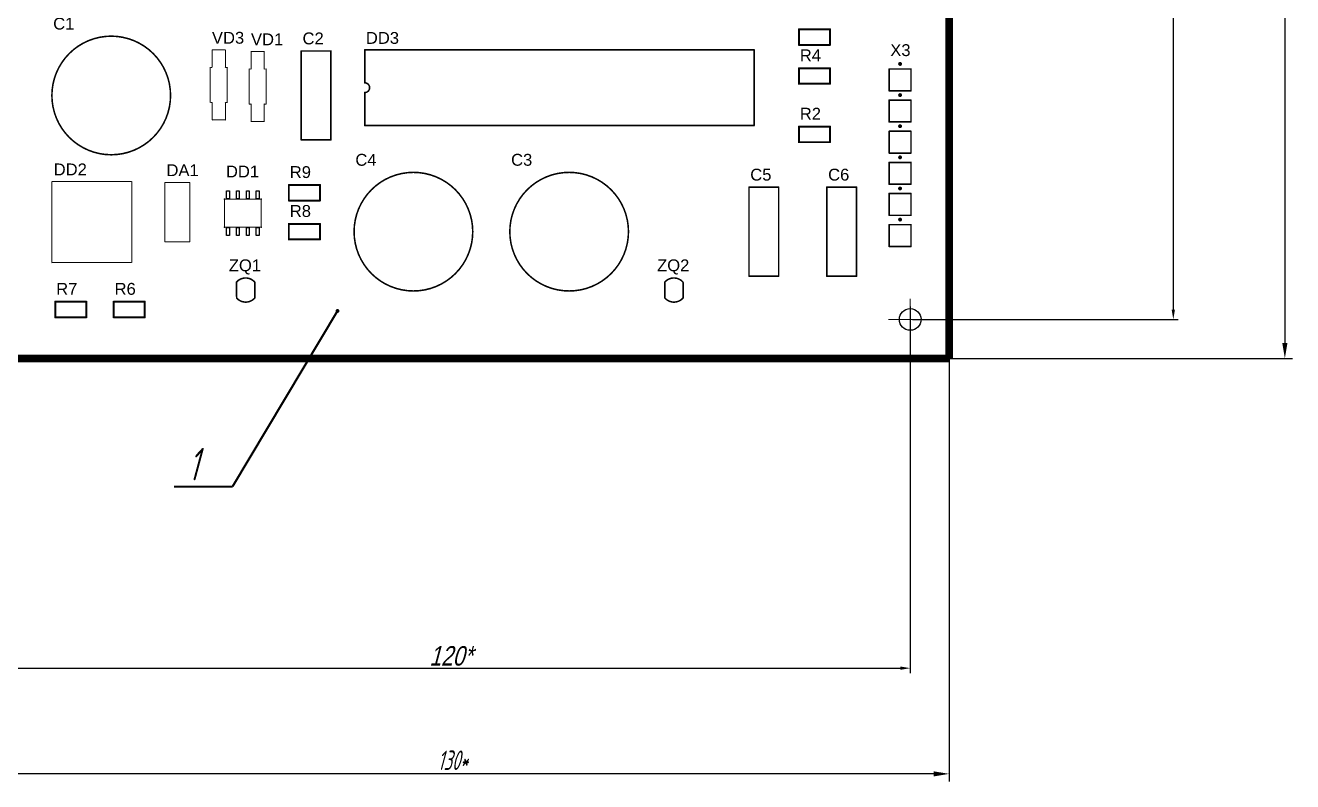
# Model space of a CAD drawing. Header units: millimetres. Extents: x 4478846 to 4492776, y 3796523 to 3799112.
# Drawn here: x 4482682.7 to 4483008.2, y 3797892.5 to 3798086.9 of the extents above; entities that cross this region are included whole.
import ezdxf
from ezdxf.enums import TextEntityAlignment as Align

# ---------------------------------------------------------------- set-up
doc = ezdxf.new("R2010")
doc.units = ezdxf.units.MM
doc.linetypes.add('CENTER2', pattern=[28.575, 19.05, -3.175, 3.175, -3.175])
doc.layers.get('Defpoints').update_dxf_attribs({"color": 5})
for name, color, linetype, lineweight in [('1', 1, 'Continuous', 40), ('2', 3, 'CENTER2', 20), ('dim', 7, 'Continuous', 20), ('Tonkaya', 3, 'Continuous', 25)]:
    doc.layers.add(name, color=color, linetype=linetype, lineweight=lineweight)
for name, color, linetype in [('InternalPlane1', 76, 'Continuous'), ('Mechanical16', 56, 'Continuous'), ('TopOverlay', 2, 'Continuous')]:
    doc.layers.add(name, color=color, linetype=linetype)
doc.styles.add('35', font='gostw.shx', dxfattribs={"width": 0.65, "oblique": 15, "height": 3.5})
doc.styles.add('5', font='gostw.shx', dxfattribs={"width": 0.75, "oblique": 15, "height": 5})
doc.styles.add('7', font='gostw.shx', dxfattribs={"width": 0.75, "oblique": 15, "height": 7})
doc.styles.add('ESKD', font='standarteskd.shx', dxfattribs={"width": 0.8, "oblique": 15})
doc.styles.get("Standard").update_dxf_attribs({"font": 'arial.ttf'})
doc.dimstyles.new('BUT$0', dxfattribs={"dimtxt": 3.5, "dimasz": 4, "dimexe": 2, "dimexo": 0, "dimgap": 1, "dimtad": 1, "dimdec": 4, "dimzin": 9, "dimdsep": 46, "dimtxsty": '35', "dimcen": 0, "dimclrd": 256, "dimclre": 256, "dimclrt": 256, "dimadec": 0, "dimazin": 0, "dimtfac": 0.7, "dimtdec": 4, "dimtmove": 0, "dimatfit": 0, "dimfxl": 1, "dimtolj": 1, "dimtzin": 9, "dimarcsym": 0})
doc.dimstyles.new('ISO-25', dxfattribs={"dimtxt": 2.5, "dimasz": 2.5, "dimexe": 1.25, "dimexo": 0.625, "dimtad": 1, "dimtxsty": 'Standard', "dimcen": 2.5, "dimadec": 0, "dimazin": 0, "dimtfac": 1, "dimtmove": 0, "dimatfit": 3, "dimfxl": 1, "dimarcsym": 0})

# ---------------------------------------------------------------- blocks, each defined once
blk = doc.blocks.new('*D270')
at = {"layer": 'Defpoints', "color": 0, "transparency": 16777216}
for p in [(4482919.93, 3798191.26), (4482919.93, 3798001.26), (4483006.16, 3798001.26)]:
    blk.add_point(p, dxfattribs=at)
at = {"layer": 'dim', "lineweight": -2, "transparency": 16777216}
for p, q in [((4482919.93, 3798191.26), (4483008.16, 3798191.26)), ((4483006.16, 3798187.26), (4483006.16, 3798005.26)), ((4482919.93, 3798001.26), (4483008.16, 3798001.26))]:
    blk.add_line(p, q, dxfattribs=at)
at = {"layer": 'dim', "transparency": 16777216}
for points in [[(4483005.5, 3798187.26), (4483006.83, 3798187.26), (4483006.16, 3798191.26)], [(4483005.5, 3798005.26), (4483006.83, 3798005.26), (4483006.16, 3798001.26)]]:
    blk.add_solid(points, dxfattribs=at)
at = {"layer": 'dim', "transparency": 16777216, "insert": (4483002.66, 3798091.94), "char_height": 5, "attachment_point": 5, "rotation": 90, "style": '5'}
blk.add_mtext('\\A1;95*', dxfattribs=at)
blk = doc.blocks.new('*D271')
at = {"layer": 'Defpoints', "color": 0, "transparency": 16777216}
for p in [(4482663.93, 3798191.26), (4482919.93, 3798191.26), (4482663.93, 3797894.54)]:
    blk.add_point(p, dxfattribs=at)
at = {"layer": 'dim', "lineweight": -2, "transparency": 16777216}
for p, q in [((4482663.93, 3798191.26), (4482663.93, 3797892.54)), ((4482919.93, 3798191.26), (4482919.93, 3797892.54)), ((4482915.93, 3797894.54), (4482667.93, 3797894.54))]:
    blk.add_line(p, q, dxfattribs=at)
at = {"layer": 'dim', "transparency": 16777216}
for points in [[(4482667.93, 3797895.2), (4482667.93, 3797893.87), (4482663.93, 3797894.54)], [(4482915.93, 3797895.2), (4482915.93, 3797893.87), (4482919.93, 3797894.54)]]:
    blk.add_solid(points, dxfattribs=at)
at = {"layer": 'dim', "transparency": 16777216, "insert": (4482792.43, 3797898.04), "char_height": 5, "attachment_point": 5, "style": '5'}
blk.add_mtext('\\A1;130*', dxfattribs=at)
blk = doc.blocks.new('*D334')
at = {"layer": 'Defpoints', "color": 0, "transparency": 16777216}
for p in [(4482910.01, 3798181.3), (4482909.93, 3798011.3), (4482977.51, 3798011.3)]:
    blk.add_point(p, dxfattribs=at)
at = {"layer": 'dim', "color": 0, "lineweight": -2, "transparency": 16777216}
for p, q in [((4482910.64, 3798181.3), (4482978.76, 3798181.3)), ((4482977.51, 3798178.8), (4482977.51, 3798013.8)), ((4482910.55, 3798011.3), (4482978.76, 3798011.3))]:
    blk.add_line(p, q, dxfattribs=at)
at = {"layer": 'dim', "color": 0, "transparency": 16777216}
for points in [[(4482977.09, 3798178.8), (4482977.92, 3798178.8), (4482977.51, 3798181.3)], [(4482977.09, 3798013.8), (4482977.92, 3798013.8), (4482977.51, 3798011.3)]]:
    blk.add_solid(points, dxfattribs=at)
at = {"layer": 'dim', "color": 0, "transparency": 16777216, "insert": (4482974.38, 3798096.3), "char_height": 2.5, "attachment_point": 5, "rotation": 90, "style": 'ESKD'}
blk.add_mtext('{\\H2x;85*}', dxfattribs=at)
blk = doc.blocks.new('*D335')
at = {"layer": 'Defpoints', "color": 0, "transparency": 16777216}
for p in [(4482673.93, 3798011.3), (4482909.93, 3798011.3), (4482909.93, 3797921.7)]:
    blk.add_point(p, dxfattribs=at)
at = {"layer": 'dim', "color": 0, "lineweight": -2, "transparency": 16777216}
for p, q in [((4482673.93, 3798010.67), (4482673.93, 3797920.45)), ((4482909.93, 3798010.67), (4482909.93, 3797920.45)), ((4482676.43, 3797921.7), (4482907.43, 3797921.7))]:
    blk.add_line(p, q, dxfattribs=at)
at = {"layer": 'dim', "color": 0, "transparency": 16777216}
for points in [[(4482676.43, 3797922.12), (4482676.43, 3797921.28), (4482673.93, 3797921.7)], [(4482907.43, 3797922.12), (4482907.43, 3797921.28), (4482909.93, 3797921.7)]]:
    blk.add_solid(points, dxfattribs=at)
at = {"layer": 'dim', "color": 0, "transparency": 16777216, "insert": (4482791.93, 3797924.83), "char_height": 2.5, "attachment_point": 5, "style": 'ESKD'}
blk.add_mtext('{\\H2x;120*}', dxfattribs=at)

msp = doc.modelspace()

# ---------------------------------------------------------------- linework, layer by layer
at = {"layer": '1'}
for p in [(4482762.83062, 3798013.48855), (4482720.84446, 3797968.42516)]:
    msp.add_line(p, (4482735.84446, 3797968.42516), dxfattribs=at)
at = {"layer": '1', "const_width": 2.032}
for points in [[(4482919.92662, 3798001.26486), (4482919.92662, 3798191.26486)], [(4482663.92662, 3798001.26486), (4482919.92662, 3798001.26486)]]:
    msp.add_lwpolyline(points, dxfattribs=at)
at = {"layer": '1', "const_width": 0.5, "flags": 128}
msp.add_lwpolyline([(4482762.58062, 3798013.48855, -1), (4482763.08062, 3798013.48855, -1)], format="xyb", close=True, dxfattribs=at)
at = {"layer": '2'}
for p, q in [((4482909.92662, 3798005.51573), (4482909.92662, 3798016.63885)), ((4482909.92662, 3798007.92406), (4482909.92662, 3798014.08373)), ((4482904.3188, 3798011.29973), (4482915.71062, 3798011.29973)), ((4482907.14261, 3798011.29973), (4482913.54582, 3798011.29973))]:
    msp.add_line(p, q, dxfattribs=at)
at = {"layer": 'InternalPlane1', "const_width": 2.032}
for points in [[(4482919.92662, 3798001.26486), (4482919.92662, 3798191.26486)], [(4482663.92662, 3798001.26486), (4482919.92662, 3798001.26486)]]:
    msp.add_lwpolyline(points, dxfattribs=at)
at = {"layer": 'Mechanical16', "const_width": 0.05}
for points in [[(4482689.42167, 3798046.74484, 1), (4482689.47167, 3798046.74484, 1)], [(4482689.42167, 3798046.74484, 1), (4482689.47167, 3798046.74484, 1)], [(4482709.94162, 3798025.90485, 1), (4482709.99162, 3798025.90485, 1)], [(4482709.94162, 3798025.90485, 1), (4482709.99162, 3798025.90485, 1)]]:
    msp.add_lwpolyline(points, format="xyb", close=True, dxfattribs=at)
at = {"layer": 'Tonkaya', "color": 7, "lineweight": -2}
msp.add_line((4482909.92662, 3798014.60566), (4482909.92662, 3798007.92406), dxfattribs=at)
at = {"layer": 'TopOverlay'}
for p, q in [((4482734.35102, 3798042.34086), (4482734.35102, 3798044.37286)), ((4482734.35102, 3798044.37286), (4482735.06222, 3798044.37286)), ((4482734.35102, 3798042.34086), (4482734.35102, 3798044.37286)), ((4482734.35102, 3798044.37286), (4482735.06222, 3798044.37286)), ((4482735.06222, 3798042.34086), (4482734.35102, 3798042.34086)), ((4482735.06222, 3798042.34086), (4482734.35102, 3798042.34086)), ((4482735.06222, 3798044.37286), (4482735.06222, 3798042.34086)), ((4482735.06222, 3798044.37286), (4482735.06222, 3798042.34086)), ((4482736.89102, 3798042.34086), (4482736.89102, 3798044.37286)), ((4482736.89102, 3798044.37286), (4482737.60222, 3798044.37286)), ((4482736.89102, 3798042.34086), (4482736.89102, 3798044.37286)), ((4482736.89102, 3798044.37286), (4482737.60222, 3798044.37286)), ((4482737.60222, 3798042.34086), (4482736.89102, 3798042.34086)), ((4482737.60222, 3798042.34086), (4482736.89102, 3798042.34086)), ((4482737.60222, 3798044.37286), (4482737.60222, 3798042.34086)), ((4482737.60222, 3798044.37286), (4482737.60222, 3798042.34086)), ((4482739.43102, 3798042.34086), (4482739.43102, 3798044.37286)), ((4482739.43102, 3798044.37286), (4482740.14222, 3798044.37286)), ((4482739.43102, 3798042.34086), (4482739.43102, 3798044.37286)), ((4482739.43102, 3798044.37286), (4482740.14222, 3798044.37286)), ((4482740.14222, 3798042.34086), (4482739.43102, 3798042.34086)), ((4482740.14222, 3798042.34086), (4482739.43102, 3798042.34086)), ((4482740.14222, 3798044.37286), (4482740.14222, 3798042.34086)), ((4482740.14222, 3798044.37286), (4482740.14222, 3798042.34086)), ((4482741.97102, 3798042.34086), (4482741.97102, 3798044.37286)), ((4482741.97102, 3798044.37286), (4482742.68222, 3798044.37286)), ((4482741.97102, 3798042.34086), (4482741.97102, 3798044.37286)), ((4482741.97102, 3798044.37286), (4482742.68222, 3798044.37286)), ((4482742.68222, 3798042.34086), (4482741.97102, 3798042.34086)), ((4482742.68222, 3798042.34086), (4482741.97102, 3798042.34086)), ((4482742.68222, 3798044.37286), (4482742.68222, 3798042.34086)), ((4482742.68222, 3798044.37286), (4482742.68222, 3798042.34086)), ((4482734.35102, 3798032.89206), (4482734.35102, 3798034.92406)), ((4482734.35102, 3798034.92406), (4482735.06222, 3798034.92406)), ((4482734.35102, 3798032.89206), (4482734.35102, 3798034.92406)), ((4482734.35102, 3798034.92406), (4482735.06222, 3798034.92406)), ((4482735.06222, 3798032.89206), (4482734.35102, 3798032.89206)), ((4482735.06222, 3798032.89206), (4482734.35102, 3798032.89206)), ((4482735.06222, 3798034.92406), (4482735.06222, 3798032.89206)), ((4482735.06222, 3798034.92406), (4482735.06222, 3798032.89206)), ((4482736.89102, 3798032.89206), (4482736.89102, 3798034.92406)), ((4482736.89102, 3798034.92406), (4482737.60222, 3798034.92406)), ((4482736.89102, 3798032.89206), (4482736.89102, 3798034.92406)), ((4482736.89102, 3798034.92406), (4482737.60222, 3798034.92406)), ((4482737.60222, 3798032.89206), (4482736.89102, 3798032.89206)), ((4482737.60222, 3798032.89206), (4482736.89102, 3798032.89206)), ((4482737.60222, 3798034.92406), (4482737.60222, 3798032.89206)), ((4482737.60222, 3798034.92406), (4482737.60222, 3798032.89206)), ((4482739.43102, 3798032.89206), (4482739.43102, 3798034.92406)), ((4482739.43102, 3798034.92406), (4482740.14222, 3798034.92406)), ((4482739.43102, 3798032.89206), (4482739.43102, 3798034.92406)), ((4482739.43102, 3798034.92406), (4482740.14222, 3798034.92406)), ((4482740.14222, 3798032.89206), (4482739.43102, 3798032.89206)), ((4482740.14222, 3798032.89206), (4482739.43102, 3798032.89206)), ((4482740.14222, 3798034.92406), (4482740.14222, 3798032.89206)), ((4482740.14222, 3798034.92406), (4482740.14222, 3798032.89206)), ((4482741.97102, 3798032.89206), (4482741.97102, 3798034.92406)), ((4482741.97102, 3798034.92406), (4482742.68222, 3798034.92406)), ((4482741.97102, 3798032.89206), (4482741.97102, 3798034.92406)), ((4482741.97102, 3798034.92406), (4482742.68222, 3798034.92406)), ((4482742.68222, 3798032.89206), (4482741.97102, 3798032.89206)), ((4482742.68222, 3798032.89206), (4482741.97102, 3798032.89206)), ((4482742.68222, 3798034.92406), (4482742.68222, 3798032.89206)), ((4482742.68222, 3798034.92406), (4482742.68222, 3798032.89206))]:
    msp.add_line(p, q, dxfattribs=at)
for points, const_width in [([(4482881.3266, 3798085.8649), (4482889.32658, 3798085.8649)], 0.508), ([(4482881.3266, 3798081.86491), (4482881.3266, 3798085.8649)], 0.508), ([(4482889.32658, 3798081.86491), (4482889.32658, 3798085.8649)], 0.508), ([(4482881.3266, 3798081.86491), (4482889.32658, 3798081.86491)], 0.508), ([(4482730.62657, 3798080.56483), (4482734.02661, 3798080.56483)], 0.254), ([(4482730.62657, 3798076.06487), (4482730.62657, 3798080.56483)], 0.254), ([(4482734.02661, 3798076.06487), (4482734.02661, 3798080.56483)], 0.254), ([(4482740.62665, 3798080.16484), (4482744.02659, 3798080.16484)], 0.254), ([(4482740.62665, 3798075.66487), (4482740.62665, 3798080.16484)], 0.254), ([(4482744.02659, 3798075.66487), (4482744.02659, 3798080.16484)], 0.254), ([(4482753.51664, 3798057.43488), (4482753.51664, 3798080.29488)], 0.4), ([(4482753.51664, 3798080.29488), (4482761.13664, 3798080.29488)], 0.4), ([(4482761.13664, 3798057.43488), (4482761.13664, 3798080.29488)], 0.4), ([(4482769.82659, 3798072.11486), (4482769.82659, 3798080.59491)], 0.4), ([(4482769.82659, 3798080.59491), (4482869.8266, 3798080.59491)], 0.4), ([(4482869.8266, 3798061.13485), (4482869.8266, 3798080.59491)], 0.4), ([(4482730.1266, 3798076.06487), (4482730.62657, 3798076.06487)], 0.254), ([(4482730.1266, 3798067.06484), (4482730.1266, 3798076.06487)], 0.254), ([(4482734.02661, 3798076.06487), (4482734.52659, 3798076.06487)], 0.254), ([(4482734.52659, 3798067.06484), (4482734.52659, 3798076.06487)], 0.254), ([(4482740.12658, 3798075.66487), (4482740.62665, 3798075.66487)], 0.254), ([(4482740.12658, 3798066.66484), (4482740.12658, 3798075.66487)], 0.254), ([(4482744.02659, 3798075.66487), (4482744.52667, 3798075.66487)], 0.254), ([(4482744.52667, 3798066.66484), (4482744.52667, 3798075.66487)], 0.254), ([(4482881.3266, 3798075.86482), (4482889.32658, 3798075.86482)], 0.508), ([(4482881.3266, 3798071.86483), (4482881.3266, 3798075.86482)], 0.508), ([(4482889.32658, 3798071.86483), (4482889.32658, 3798075.86482)], 0.508), ([(4482904.52665, 3798070.06488), (4482904.52665, 3798075.66487)], 0.4), ([(4482904.52665, 3798075.66487), (4482910.12664, 3798075.66487)], 0.4), ([(4482910.12664, 3798070.06488), (4482910.12664, 3798075.66487)], 0.4), ([(4482881.3266, 3798071.86483), (4482889.32658, 3798071.86483)], 0.508), ([(4482769.82659, 3798061.13485), (4482769.82659, 3798069.61489)], 0.4), ([(4482904.52665, 3798070.06488), (4482910.12664, 3798070.06488)], 0.4), ([(4482730.1266, 3798067.06484), (4482730.62657, 3798067.06484)], 0.254), ([(4482730.62657, 3798062.56487), (4482730.62657, 3798067.06484)], 0.254), ([(4482734.02661, 3798062.56487), (4482734.02661, 3798067.06484)], 0.254), ([(4482734.02661, 3798067.06484), (4482734.52659, 3798067.06484)], 0.254), ([(4482740.12658, 3798066.66484), (4482740.62665, 3798066.66484)], 0.254), ([(4482740.62665, 3798062.16487), (4482740.62665, 3798066.66484)], 0.254), ([(4482744.02659, 3798062.16487), (4482744.02659, 3798066.66484)], 0.254), ([(4482744.02659, 3798066.66484), (4482744.52667, 3798066.66484)], 0.254), ([(4482904.52665, 3798067.66489), (4482910.12664, 3798067.66489)], 0.4), ([(4482904.52665, 3798062.0649), (4482904.52665, 3798067.66489)], 0.4), ([(4482910.12664, 3798062.0649), (4482910.12664, 3798067.66489)], 0.4), ([(4482730.62657, 3798062.56487), (4482734.02661, 3798062.56487)], 0.254), ([(4482740.62665, 3798062.16487), (4482744.02659, 3798062.16487)], 0.254), ([(4482904.52665, 3798062.0649), (4482910.12664, 3798062.0649)], 0.4), ([(4482769.82659, 3798061.13485), (4482869.8266, 3798061.13485)], 0.4), ([(4482881.3266, 3798060.8649), (4482889.32658, 3798060.8649)], 0.508), ([(4482881.3266, 3798056.86491), (4482881.3266, 3798060.8649)], 0.508), ([(4482889.32658, 3798056.86491), (4482889.32658, 3798060.8649)], 0.508), ([(4482904.52665, 3798059.6649), (4482910.12664, 3798059.6649)], 0.4), ([(4482904.52665, 3798054.06481), (4482904.52665, 3798059.6649)], 0.4), ([(4482910.12664, 3798054.06491), (4482910.12664, 3798059.6649)], 0.4), ([(4482753.51664, 3798057.43488), (4482761.13664, 3798057.43488)], 0.4), ([(4482881.3266, 3798056.86491), (4482889.32658, 3798056.86491)], 0.508), ([(4482904.52665, 3798054.06491), (4482910.12664, 3798054.06491)], 0.4), ([(4482904.52665, 3798051.66482), (4482910.12664, 3798051.66482)], 0.4), ([(4482904.52665, 3798046.06483), (4482904.52665, 3798051.66482)], 0.4), ([(4482910.12664, 3798046.06483), (4482910.12664, 3798051.66482)], 0.4), ([(4482689.44667, 3798046.74484), (4482709.96662, 3798046.74484)], 0.254), ([(4482689.44667, 3798025.90485), (4482689.44667, 3798046.74484)], 0.254), ([(4482709.96662, 3798025.90485), (4482709.96662, 3798046.74484)], 0.254), ([(4482718.51666, 3798031.24484), (4482718.51666, 3798046.48484)], 0.254), ([(4482718.51666, 3798046.48484), (4482724.86666, 3798046.48484)], 0.254), ([(4482724.86666, 3798031.24484), (4482724.86666, 3798046.48484)], 0.254), ([(4482750.32661, 3798045.86488), (4482758.32659, 3798045.86488)], 0.508), ([(4482750.32661, 3798041.86489), (4482750.32661, 3798045.86488)], 0.508), ([(4482758.32659, 3798041.86489), (4482758.32659, 3798045.86488)], 0.508), ([(4482868.51667, 3798022.4349), (4482868.51667, 3798045.2949)], 0.4), ([(4482868.51667, 3798045.2949), (4482876.13667, 3798045.2949)], 0.4), ([(4482876.13667, 3798022.4349), (4482876.13667, 3798045.2949)], 0.4), ([(4482888.51663, 3798022.4349), (4482888.51663, 3798045.2949)], 0.4), ([(4482888.51663, 3798045.2949), (4482896.13663, 3798045.2949)], 0.4), ([(4482896.13663, 3798022.4349), (4482896.13663, 3798045.2949)], 0.4), ([(4482904.52665, 3798046.06483), (4482910.12664, 3798046.06483)], 0.4), ([(4482733.79263, 3798035.0265), (4482733.79263, 3798042.23847)], 0.254), ([(4482733.79263, 3798042.23847), (4482743.24062, 3798042.23847)], 0.254), ([(4482733.79263, 3798042.23847), (4482743.24062, 3798042.23847)], 0.254), ([(4482743.24062, 3798035.0265), (4482743.24062, 3798042.23847)], 0.254), ([(4482904.52665, 3798043.66483), (4482910.12664, 3798043.66483)], 0.4), ([(4482904.52665, 3798038.06484), (4482904.52665, 3798043.66483)], 0.4), ([(4482910.12664, 3798038.06484), (4482910.12664, 3798043.66483)], 0.4), ([(4482750.32661, 3798041.86489), (4482758.32659, 3798041.86489)], 0.508), ([(4482750.32661, 3798035.8649), (4482758.32659, 3798035.8649)], 0.508), ([(4482750.32661, 3798031.86491), (4482750.32661, 3798035.8649)], 0.508), ([(4482758.32659, 3798031.86491), (4482758.32659, 3798035.8649)], 0.508), ([(4482904.52665, 3798038.06484), (4482910.12664, 3798038.06484)], 0.4), ([(4482904.52665, 3798030.06486), (4482904.52665, 3798035.66485)], 0.4), ([(4482904.52665, 3798035.66485), (4482910.12664, 3798035.66485)], 0.4), ([(4482910.12664, 3798030.06486), (4482910.12664, 3798035.66485)], 0.4), ([(4482733.79263, 3798035.0265), (4482743.24062, 3798035.0265)], 0.254), ([(4482733.79263, 3798035.0265), (4482743.24062, 3798035.0265)], 0.254), ([(4482718.51666, 3798031.24484), (4482724.86666, 3798031.24484)], 0.254), ([(4482750.32661, 3798031.86491), (4482758.32659, 3798031.86491)], 0.508), ([(4482904.52665, 3798030.06486), (4482910.12664, 3798030.06486)], 0.4), ([(4482689.44667, 3798025.90485), (4482709.96662, 3798025.90485)], 0.254), ([(4482736.91613, 3798016.88565), (4482736.89618, 3798020.90912)], 0.4), ([(4482741.60521, 3798016.85312), (4482741.58526, 3798020.87659)], 0.4), ([(4482846.91613, 3798016.88565), (4482846.89618, 3798020.90912)], 0.4), ([(4482851.60521, 3798016.85312), (4482851.58526, 3798020.87659)], 0.4), ([(4482868.51667, 3798022.4349), (4482876.13667, 3798022.4349)], 0.4), ([(4482888.51663, 3798022.4349), (4482896.13663, 3798022.4349)], 0.4), ([(4482690.32663, 3798015.86484), (4482698.32661, 3798015.86484)], 0.508), ([(4482690.32663, 3798011.86485), (4482690.32663, 3798015.86484)], 0.508), ([(4482698.32661, 3798011.86485), (4482698.32661, 3798015.86484)], 0.508), ([(4482705.32665, 3798015.86484), (4482713.32663, 3798015.86484)], 0.508), ([(4482705.32665, 3798011.86485), (4482705.32665, 3798015.86484)], 0.508), ([(4482713.32663, 3798011.86485), (4482713.32663, 3798015.86484)], 0.508), ([(4482690.32663, 3798011.86485), (4482698.32661, 3798011.86485)], 0.508), ([(4482705.32665, 3798011.86485), (4482713.32663, 3798011.86485)], 0.508)]:
    msp.add_lwpolyline(points, dxfattribs=dict(at, const_width=const_width))
for points, const_width in [([(4482881.1996, 3798085.8649, 1), (4482881.4536, 3798085.8649, 1)], 0.254), ([(4482881.1996, 3798085.8649, 1), (4482881.4536, 3798085.8649, 1)], 0.254), ([(4482889.19958, 3798085.8649, 1), (4482889.45358, 3798085.8649, 1)], 0.254), ([(4482889.19958, 3798085.8649, 1), (4482889.45358, 3798085.8649, 1)], 0.254), ([(4482719.94662, 3798068.86486, 1), (4482689.46662, 3798068.86486, 1)], 0.4), ([(4482881.1996, 3798081.86491, 1), (4482881.4536, 3798081.86491, 1)], 0.254), ([(4482881.1996, 3798081.86491, 1), (4482881.4536, 3798081.86491, 1)], 0.254), ([(4482889.19958, 3798081.86491, 1), (4482889.45358, 3798081.86491, 1)], 0.254), ([(4482889.19958, 3798081.86491, 1), (4482889.45358, 3798081.86491, 1)], 0.254), ([(4482730.60157, 3798080.56483, 1), (4482730.65157, 3798080.56483, 1)], 0.254), ([(4482730.60157, 3798080.56483, 1), (4482730.65157, 3798080.56483, 1)], 0.254), ([(4482734.00162, 3798080.56483, 1), (4482734.05161, 3798080.56483, 1)], 0.254), ([(4482734.00162, 3798080.56483, 1), (4482734.05161, 3798080.56483, 1)], 0.254), ([(4482740.60165, 3798080.16484, 1), (4482740.65165, 3798080.16484, 1)], 0.254), ([(4482740.60165, 3798080.16484, 1), (4482740.65165, 3798080.16484, 1)], 0.254), ([(4482744.0016, 3798080.16484, 1), (4482744.05159, 3798080.16484, 1)], 0.254), ([(4482744.0016, 3798080.16484, 1), (4482744.05159, 3798080.16484, 1)], 0.254), ([(4482753.41664, 3798080.29488, 1), (4482753.61664, 3798080.29488, 1)], 0.2), ([(4482753.41664, 3798080.29488, 1), (4482753.61664, 3798080.29488, 1)], 0.2), ([(4482761.03664, 3798080.29488, 1), (4482761.23664, 3798080.29488, 1)], 0.2), ([(4482761.03664, 3798080.29488, 1), (4482761.23664, 3798080.29488, 1)], 0.2), ([(4482769.72659, 3798080.59491, 1), (4482769.92659, 3798080.59491, 1)], 0.2), ([(4482769.72659, 3798080.59491, 1), (4482769.92659, 3798080.59491, 1)], 0.2), ([(4482869.7266, 3798080.59491, 1), (4482869.9266, 3798080.59491, 1)], 0.2), ([(4482869.7266, 3798080.59491, 1), (4482869.9266, 3798080.59491, 1)], 0.2), ([(4482730.1016, 3798076.06487, 1), (4482730.1516, 3798076.06487, 1)], 0.254), ([(4482730.1016, 3798076.06487, 1), (4482730.1516, 3798076.06487, 1)], 0.254), ([(4482730.60157, 3798076.06487, 1), (4482730.65157, 3798076.06487, 1)], 0.254), ([(4482730.60157, 3798076.06487, 1), (4482730.65157, 3798076.06487, 1)], 0.254), ([(4482734.00162, 3798076.06487, 1), (4482734.05161, 3798076.06487, 1)], 0.254), ([(4482734.00162, 3798076.06487, 1), (4482734.05161, 3798076.06487, 1)], 0.254), ([(4482734.50159, 3798076.06487, 1), (4482734.55159, 3798076.06487, 1)], 0.254), ([(4482734.50159, 3798076.06487, 1), (4482734.55159, 3798076.06487, 1)], 0.254), ([(4482740.10158, 3798075.66487, 1), (4482740.15158, 3798075.66487, 1)], 0.254), ([(4482740.10158, 3798075.66487, 1), (4482740.15158, 3798075.66487, 1)], 0.254), ([(4482740.60165, 3798075.66487, 1), (4482740.65165, 3798075.66487, 1)], 0.254), ([(4482740.60165, 3798075.66487, 1), (4482740.65165, 3798075.66487, 1)], 0.254), ([(4482744.0016, 3798075.66487, 1), (4482744.05159, 3798075.66487, 1)], 0.254), ([(4482744.0016, 3798075.66487, 1), (4482744.05159, 3798075.66487, 1)], 0.254), ([(4482744.50167, 3798075.66487, 1), (4482744.55167, 3798075.66487, 1)], 0.254), ([(4482744.50167, 3798075.66487, 1), (4482744.55167, 3798075.66487, 1)], 0.254), ([(4482881.1996, 3798075.86482, 1), (4482881.4536, 3798075.86482, 1)], 0.254), ([(4482881.1996, 3798075.86482, 1), (4482881.4536, 3798075.86482, 1)], 0.254), ([(4482889.19958, 3798075.86482, 1), (4482889.45358, 3798075.86482, 1)], 0.254), ([(4482889.19958, 3798075.86482, 1), (4482889.45358, 3798075.86482, 1)], 0.254), ([(4482904.42665, 3798075.66487, 1), (4482904.62665, 3798075.66487, 1)], 0.2), ([(4482904.42665, 3798075.66487, 1), (4482904.62665, 3798075.66487, 1)], 0.2), ([(4482907.57662, 3798076.96486, 1), (4482907.07662, 3798076.96486, 1)], 0.5), ([(4482906.95162, 3798076.96486, 1), (4482907.20162, 3798076.96486, 1)], 0.25), ([(4482907.45162, 3798076.96486, 1), (4482907.70162, 3798076.96486, 1)], 0.25), ([(4482910.02664, 3798075.66487, 1), (4482910.22664, 3798075.66487, 1)], 0.2), ([(4482910.02664, 3798075.66487, 1), (4482910.22664, 3798075.66487, 1)], 0.2), ([(4482769.72659, 3798072.11486, 1), (4482769.92659, 3798072.11486, 1)], 0.2), ([(4482769.72661, 3798072.11486, 1), (4482769.92661, 3798072.11486, 1)], 0.2), ([(4482881.1996, 3798071.86483, 1), (4482881.4536, 3798071.86483, 1)], 0.254), ([(4482881.1996, 3798071.86483, 1), (4482881.4536, 3798071.86483, 1)], 0.254), ([(4482889.19958, 3798071.86483, 1), (4482889.45358, 3798071.86483, 1)], 0.254), ([(4482889.19958, 3798071.86483, 1), (4482889.45358, 3798071.86483, 1)], 0.254), ([(4482689.36662, 3798068.86486, 1), (4482689.56662, 3798068.86486, 1)], 0.2), ([(4482719.84662, 3798068.86486, 1), (4482720.04662, 3798068.86486, 1)], 0.2), ([(4482769.72659, 3798069.61489, 1), (4482769.92659, 3798069.61489, 1)], 0.2), ([(4482769.72661, 3798069.61486, 1), (4482769.92661, 3798069.61486, 1)], 0.2), ([(4482904.42665, 3798070.06488, 1), (4482904.62665, 3798070.06488, 1)], 0.2), ([(4482904.42665, 3798070.06488, 1), (4482904.62665, 3798070.06488, 1)], 0.2), ([(4482907.57662, 3798068.96486, 1), (4482907.07662, 3798068.96486, 1)], 0.5), ([(4482906.95162, 3798068.96486, 1), (4482907.20162, 3798068.96486, 1)], 0.25), ([(4482907.45162, 3798068.96486, 1), (4482907.70162, 3798068.96486, 1)], 0.25), ([(4482910.02664, 3798070.06488, 1), (4482910.22664, 3798070.06488, 1)], 0.2), ([(4482910.02664, 3798070.06488, 1), (4482910.22664, 3798070.06488, 1)], 0.2), ([(4482730.1016, 3798067.06484, 1), (4482730.1516, 3798067.06484, 1)], 0.254), ([(4482730.1016, 3798067.06484, 1), (4482730.1516, 3798067.06484, 1)], 0.254), ([(4482730.60157, 3798067.06484, 1), (4482730.65157, 3798067.06484, 1)], 0.254), ([(4482730.60157, 3798067.06484, 1), (4482730.65157, 3798067.06484, 1)], 0.254), ([(4482734.00162, 3798067.06484, 1), (4482734.05161, 3798067.06484, 1)], 0.254), ([(4482734.00162, 3798067.06484, 1), (4482734.05161, 3798067.06484, 1)], 0.254), ([(4482734.50159, 3798067.06484, 1), (4482734.55159, 3798067.06484, 1)], 0.254), ([(4482734.50159, 3798067.06484, 1), (4482734.55159, 3798067.06484, 1)], 0.254), ([(4482740.10158, 3798066.66484, 1), (4482740.15158, 3798066.66484, 1)], 0.254), ([(4482740.10158, 3798066.66484, 1), (4482740.15158, 3798066.66484, 1)], 0.254), ([(4482740.60165, 3798066.66484, 1), (4482740.65165, 3798066.66484, 1)], 0.254), ([(4482740.60165, 3798066.66484, 1), (4482740.65165, 3798066.66484, 1)], 0.254), ([(4482744.0016, 3798066.66484, 1), (4482744.05159, 3798066.66484, 1)], 0.254), ([(4482744.0016, 3798066.66484, 1), (4482744.05159, 3798066.66484, 1)], 0.254), ([(4482744.50167, 3798066.66484, 1), (4482744.55167, 3798066.66484, 1)], 0.254), ([(4482744.50167, 3798066.66484, 1), (4482744.55167, 3798066.66484, 1)], 0.254), ([(4482904.42665, 3798067.66489, 1), (4482904.62665, 3798067.66489, 1)], 0.2), ([(4482904.42665, 3798067.66489, 1), (4482904.62665, 3798067.66489, 1)], 0.2), ([(4482910.02664, 3798067.66489, 1), (4482910.22664, 3798067.66489, 1)], 0.2), ([(4482910.02664, 3798067.66489, 1), (4482910.22664, 3798067.66489, 1)], 0.2), ([(4482730.60157, 3798062.56487, 1), (4482730.65157, 3798062.56487, 1)], 0.254), ([(4482730.60157, 3798062.56487, 1), (4482730.65157, 3798062.56487, 1)], 0.254), ([(4482734.00162, 3798062.56487, 1), (4482734.05161, 3798062.56487, 1)], 0.254), ([(4482734.00162, 3798062.56487, 1), (4482734.05161, 3798062.56487, 1)], 0.254), ([(4482740.60165, 3798062.16487, 1), (4482740.65165, 3798062.16487, 1)], 0.254), ([(4482740.60165, 3798062.16487, 1), (4482740.65165, 3798062.16487, 1)], 0.254), ([(4482744.0016, 3798062.16487, 1), (4482744.05159, 3798062.16487, 1)], 0.254), ([(4482744.0016, 3798062.16487, 1), (4482744.05159, 3798062.16487, 1)], 0.254), ([(4482904.42665, 3798062.0649, 1), (4482904.62665, 3798062.0649, 1)], 0.2), ([(4482904.42665, 3798062.0649, 1), (4482904.62665, 3798062.0649, 1)], 0.2), ([(4482910.02664, 3798062.0649, 1), (4482910.22664, 3798062.0649, 1)], 0.2), ([(4482910.02664, 3798062.0649, 1), (4482910.22664, 3798062.0649, 1)], 0.2), ([(4482769.72659, 3798061.13485, 1), (4482769.92659, 3798061.13485, 1)], 0.2), ([(4482769.72659, 3798061.13485, 1), (4482769.92659, 3798061.13485, 1)], 0.2), ([(4482869.7266, 3798061.13485, 1), (4482869.9266, 3798061.13485, 1)], 0.2), ([(4482869.7266, 3798061.13485, 1), (4482869.9266, 3798061.13485, 1)], 0.2), ([(4482881.1996, 3798060.8649, 1), (4482881.4536, 3798060.8649, 1)], 0.254), ([(4482881.1996, 3798060.8649, 1), (4482881.4536, 3798060.8649, 1)], 0.254), ([(4482889.19958, 3798060.8649, 1), (4482889.45358, 3798060.8649, 1)], 0.254), ([(4482889.19958, 3798060.8649, 1), (4482889.45358, 3798060.8649, 1)], 0.254), ([(4482904.42665, 3798059.6649, 1), (4482904.62665, 3798059.6649, 1)], 0.2), ([(4482904.42665, 3798059.6649, 1), (4482904.62665, 3798059.6649, 1)], 0.2), ([(4482907.57662, 3798060.96486, 1), (4482907.07662, 3798060.96486, 1)], 0.5), ([(4482906.95162, 3798060.96486, 1), (4482907.20162, 3798060.96486, 1)], 0.25), ([(4482907.45162, 3798060.96486, 1), (4482907.70162, 3798060.96486, 1)], 0.25), ([(4482910.02664, 3798059.6649, 1), (4482910.22664, 3798059.6649, 1)], 0.2), ([(4482910.02664, 3798059.6649, 1), (4482910.22664, 3798059.6649, 1)], 0.2), ([(4482753.41664, 3798057.43488, 1), (4482753.61664, 3798057.43488, 1)], 0.2), ([(4482753.41664, 3798057.43488, 1), (4482753.61664, 3798057.43488, 1)], 0.2), ([(4482761.03664, 3798057.43488, 1), (4482761.23664, 3798057.43488, 1)], 0.2), ([(4482761.03664, 3798057.43488, 1), (4482761.23664, 3798057.43488, 1)], 0.2), ([(4482881.1996, 3798056.86491, 1), (4482881.4536, 3798056.86491, 1)], 0.254), ([(4482881.1996, 3798056.86491, 1), (4482881.4536, 3798056.86491, 1)], 0.254), ([(4482889.19958, 3798056.86491, 1), (4482889.45358, 3798056.86491, 1)], 0.254), ([(4482889.19958, 3798056.86491, 1), (4482889.45358, 3798056.86491, 1)], 0.254), ([(4482904.42665, 3798054.06491, 1), (4482904.62665, 3798054.06491, 1)], 0.2), ([(4482904.42665, 3798054.06481, 1), (4482904.62665, 3798054.06481, 1)], 0.2), ([(4482907.57662, 3798052.96486, 1), (4482907.07662, 3798052.96486, 1)], 0.5), ([(4482906.95162, 3798052.96486, 1), (4482907.20162, 3798052.96486, 1)], 0.25), ([(4482907.45162, 3798052.96486, 1), (4482907.70162, 3798052.96486, 1)], 0.25), ([(4482910.02664, 3798054.06491, 1), (4482910.22664, 3798054.06491, 1)], 0.2), ([(4482910.02664, 3798054.06491, 1), (4482910.22664, 3798054.06491, 1)], 0.2), ([(4482797.56662, 3798033.86486, 1), (4482767.08662, 3798033.86486, 1)], 0.4), ([(4482837.56662, 3798033.86486, 1), (4482807.08662, 3798033.86486, 1)], 0.4), ([(4482904.42665, 3798051.66482, 1), (4482904.62665, 3798051.66482, 1)], 0.2), ([(4482904.42665, 3798051.66482, 1), (4482904.62665, 3798051.66482, 1)], 0.2), ([(4482910.02664, 3798051.66482, 1), (4482910.22664, 3798051.66482, 1)], 0.2), ([(4482910.02664, 3798051.66482, 1), (4482910.22664, 3798051.66482, 1)], 0.2), ([(4482709.94162, 3798046.74484, 1), (4482709.99162, 3798046.74484, 1)], 0.254), ([(4482709.94162, 3798046.74484, 1), (4482709.99162, 3798046.74484, 1)], 0.254), ([(4482718.45316, 3798046.48484, 1), (4482718.58016, 3798046.48484, 1)], 0.127), ([(4482718.45316, 3798046.48484, 1), (4482718.58016, 3798046.48484, 1)], 0.127), ([(4482724.80316, 3798046.48484, 1), (4482724.93016, 3798046.48484, 1)], 0.127), ([(4482724.80316, 3798046.48484, 1), (4482724.93016, 3798046.48484, 1)], 0.127), ([(4482750.19961, 3798045.86488, 1), (4482750.45361, 3798045.86488, 1)], 0.254), ([(4482750.19961, 3798045.86488, 1), (4482750.45361, 3798045.86488, 1)], 0.254), ([(4482758.19959, 3798045.86488, 1), (4482758.45359, 3798045.86488, 1)], 0.254), ([(4482758.19959, 3798045.86488, 1), (4482758.45359, 3798045.86488, 1)], 0.254), ([(4482868.41667, 3798045.2949, 1), (4482868.61667, 3798045.2949, 1)], 0.2), ([(4482868.41667, 3798045.2949, 1), (4482868.61667, 3798045.2949, 1)], 0.2), ([(4482876.03667, 3798045.2949, 1), (4482876.23667, 3798045.2949, 1)], 0.2), ([(4482876.03667, 3798045.2949, 1), (4482876.23667, 3798045.2949, 1)], 0.2), ([(4482888.41663, 3798045.2949, 1), (4482888.61663, 3798045.2949, 1)], 0.2), ([(4482888.41663, 3798045.2949, 1), (4482888.61663, 3798045.2949, 1)], 0.2), ([(4482896.03663, 3798045.2949, 1), (4482896.23663, 3798045.2949, 1)], 0.2), ([(4482896.03663, 3798045.2949, 1), (4482896.23663, 3798045.2949, 1)], 0.2), ([(4482904.42665, 3798046.06483, 1), (4482904.62665, 3798046.06483, 1)], 0.2), ([(4482904.42665, 3798046.06483, 1), (4482904.62665, 3798046.06483, 1)], 0.2), ([(4482907.57662, 3798044.96487, 1), (4482907.07662, 3798044.96487, 1)], 0.5), ([(4482910.02664, 3798046.06483, 1), (4482910.22664, 3798046.06483, 1)], 0.2), ([(4482910.02664, 3798046.06483, 1), (4482910.22664, 3798046.06483, 1)], 0.2), ([(4482733.71643, 3798042.23847, 1), (4482733.86883, 3798042.23847, 1)], 0.254), ([(4482733.71643, 3798042.23847, 1), (4482733.86883, 3798042.23847, 1)], 0.254), ([(4482733.71643, 3798042.23847, 1), (4482733.86883, 3798042.23847, 1)], 0.254), ([(4482743.16442, 3798042.23847, 1), (4482743.31682, 3798042.23847, 1)], 0.254), ([(4482743.16442, 3798042.23847, 1), (4482743.31682, 3798042.23847, 1)], 0.254), ([(4482743.16442, 3798042.23847, 1), (4482743.31682, 3798042.23847, 1)], 0.254), ([(4482904.42665, 3798043.66483, 1), (4482904.62665, 3798043.66483, 1)], 0.2), ([(4482904.42665, 3798043.66483, 1), (4482904.62665, 3798043.66483, 1)], 0.2), ([(4482906.95162, 3798044.96487, 1), (4482907.20162, 3798044.96487, 1)], 0.25), ([(4482907.45162, 3798044.96487, 1), (4482907.70162, 3798044.96487, 1)], 0.25), ([(4482910.02664, 3798043.66483, 1), (4482910.22664, 3798043.66483, 1)], 0.2), ([(4482910.02664, 3798043.66483, 1), (4482910.22664, 3798043.66483, 1)], 0.2), ([(4482750.19961, 3798041.86489, 1), (4482750.45361, 3798041.86489, 1)], 0.254), ([(4482750.19961, 3798041.86489, 1), (4482750.45361, 3798041.86489, 1)], 0.254), ([(4482758.19959, 3798041.86489, 1), (4482758.45359, 3798041.86489, 1)], 0.254), ([(4482758.19959, 3798041.86489, 1), (4482758.45359, 3798041.86489, 1)], 0.254), ([(4482750.19961, 3798035.8649, 1), (4482750.45361, 3798035.8649, 1)], 0.254), ([(4482750.19961, 3798035.8649, 1), (4482750.45361, 3798035.8649, 1)], 0.254), ([(4482758.19959, 3798035.8649, 1), (4482758.45359, 3798035.8649, 1)], 0.254), ([(4482758.19959, 3798035.8649, 1), (4482758.45359, 3798035.8649, 1)], 0.254), ([(4482904.42665, 3798038.06484, 1), (4482904.62665, 3798038.06484, 1)], 0.2), ([(4482904.42665, 3798038.06484, 1), (4482904.62665, 3798038.06484, 1)], 0.2), ([(4482904.42665, 3798035.66485, 1), (4482904.62665, 3798035.66485, 1)], 0.2), ([(4482904.42665, 3798035.66485, 1), (4482904.62665, 3798035.66485, 1)], 0.2), ([(4482907.57662, 3798036.96487, 1), (4482907.07662, 3798036.96487, 1)], 0.5), ([(4482906.95162, 3798036.96487, 1), (4482907.20162, 3798036.96487, 1)], 0.25), ([(4482907.45162, 3798036.96487, 1), (4482907.70162, 3798036.96487, 1)], 0.25), ([(4482910.02664, 3798038.06484, 1), (4482910.22664, 3798038.06484, 1)], 0.2), ([(4482910.02664, 3798038.06484, 1), (4482910.22664, 3798038.06484, 1)], 0.2), ([(4482910.02664, 3798035.66485, 1), (4482910.22664, 3798035.66485, 1)], 0.2), ([(4482910.02664, 3798035.66485, 1), (4482910.22664, 3798035.66485, 1)], 0.2), ([(4482733.71643, 3798035.0265, 1), (4482733.86883, 3798035.0265, 1)], 0.254), ([(4482733.71643, 3798035.0265, 1), (4482733.86883, 3798035.0265, 1)], 0.254), ([(4482733.71643, 3798035.0265, 1), (4482733.86883, 3798035.0265, 1)], 0.254), ([(4482743.16442, 3798035.0265, 1), (4482743.31682, 3798035.0265, 1)], 0.254), ([(4482743.16442, 3798035.0265, 1), (4482743.31682, 3798035.0265, 1)], 0.254), ([(4482743.16442, 3798035.0265, 1), (4482743.31682, 3798035.0265, 1)], 0.254), ([(4482766.98662, 3798033.86486, 1), (4482767.18662, 3798033.86486, 1)], 0.2), ([(4482797.46662, 3798033.86486, 1), (4482797.66662, 3798033.86486, 1)], 0.2), ([(4482806.98662, 3798033.86486, 1), (4482807.18662, 3798033.86486, 1)], 0.2), ([(4482837.46662, 3798033.86486, 1), (4482837.66662, 3798033.86486, 1)], 0.2), ([(4482718.45316, 3798031.24484, 1), (4482718.58016, 3798031.24484, 1)], 0.127), ([(4482718.45316, 3798031.24484, 1), (4482718.58016, 3798031.24484, 1)], 0.127), ([(4482724.80316, 3798031.24484, 1), (4482724.93016, 3798031.24484, 1)], 0.127), ([(4482724.80316, 3798031.24484, 1), (4482724.93016, 3798031.24484, 1)], 0.127), ([(4482750.19961, 3798031.86491, 1), (4482750.45361, 3798031.86491, 1)], 0.254), ([(4482750.19961, 3798031.86491, 1), (4482750.45361, 3798031.86491, 1)], 0.254), ([(4482758.19959, 3798031.86491, 1), (4482758.45359, 3798031.86491, 1)], 0.254), ([(4482758.19959, 3798031.86491, 1), (4482758.45359, 3798031.86491, 1)], 0.254), ([(4482904.42665, 3798030.06486, 1), (4482904.62665, 3798030.06486, 1)], 0.2), ([(4482904.42665, 3798030.06486, 1), (4482904.62665, 3798030.06486, 1)], 0.2), ([(4482910.02664, 3798030.06486, 1), (4482910.22664, 3798030.06486, 1)], 0.2), ([(4482910.02664, 3798030.06486, 1), (4482910.22664, 3798030.06486, 1)], 0.2), ([(4482689.42167, 3798025.90485, 1), (4482689.47167, 3798025.90485, 1)], 0.254), ([(4482689.42167, 3798025.90485, 1), (4482689.47167, 3798025.90485, 1)], 0.254), ([(4482736.79618, 3798020.90912, 1), (4482736.99618, 3798020.90912, 1)], 0.2), ([(4482741.48526, 3798020.87659, 1), (4482741.68526, 3798020.87659, 1)], 0.2), ([(4482846.79618, 3798020.90912, 1), (4482846.99618, 3798020.90912, 1)], 0.2), ([(4482851.48526, 3798020.87659, 1), (4482851.68526, 3798020.87659, 1)], 0.2), ([(4482868.41667, 3798022.4349, 1), (4482868.61667, 3798022.4349, 1)], 0.2), ([(4482868.41667, 3798022.4349, 1), (4482868.61667, 3798022.4349, 1)], 0.2), ([(4482876.03667, 3798022.4349, 1), (4482876.23667, 3798022.4349, 1)], 0.2), ([(4482876.03667, 3798022.4349, 1), (4482876.23667, 3798022.4349, 1)], 0.2), ([(4482888.41663, 3798022.4349, 1), (4482888.61663, 3798022.4349, 1)], 0.2), ([(4482888.41663, 3798022.4349, 1), (4482888.61663, 3798022.4349, 1)], 0.2), ([(4482896.03663, 3798022.4349, 1), (4482896.23663, 3798022.4349, 1)], 0.2), ([(4482896.03663, 3798022.4349, 1), (4482896.23663, 3798022.4349, 1)], 0.2), ([(4482736.81613, 3798016.82059, 1), (4482737.01613, 3798016.82059, 1)], 0.2), ([(4482741.50521, 3798016.85312, 1), (4482741.70521, 3798016.85312, 1)], 0.2), ([(4482846.81613, 3798016.82059, 1), (4482847.01613, 3798016.82059, 1)], 0.2), ([(4482851.50521, 3798016.85312, 1), (4482851.70521, 3798016.85312, 1)], 0.2), ([(4482690.19963, 3798015.86484, 1), (4482690.45363, 3798015.86484, 1)], 0.254), ([(4482690.19963, 3798015.86484, 1), (4482690.45363, 3798015.86484, 1)], 0.254), ([(4482698.19961, 3798015.86484, 1), (4482698.45361, 3798015.86484, 1)], 0.254), ([(4482698.19961, 3798015.86484, 1), (4482698.45361, 3798015.86484, 1)], 0.254), ([(4482705.19965, 3798015.86484, 1), (4482705.45365, 3798015.86484, 1)], 0.254), ([(4482705.19965, 3798015.86484, 1), (4482705.45365, 3798015.86484, 1)], 0.254), ([(4482713.19963, 3798015.86484, 1), (4482713.45363, 3798015.86484, 1)], 0.254), ([(4482713.19963, 3798015.86484, 1), (4482713.45363, 3798015.86484, 1)], 0.254), ([(4482690.19963, 3798011.86485, 1), (4482690.45363, 3798011.86485, 1)], 0.254), ([(4482690.19963, 3798011.86485, 1), (4482690.45363, 3798011.86485, 1)], 0.254), ([(4482698.19961, 3798011.86485, 1), (4482698.45361, 3798011.86485, 1)], 0.254), ([(4482698.19961, 3798011.86485, 1), (4482698.45361, 3798011.86485, 1)], 0.254), ([(4482705.19965, 3798011.86485, 1), (4482705.45365, 3798011.86485, 1)], 0.254), ([(4482705.19965, 3798011.86485, 1), (4482705.45365, 3798011.86485, 1)], 0.254), ([(4482713.19963, 3798011.86485, 1), (4482713.45363, 3798011.86485, 1)], 0.254), ([(4482713.19963, 3798011.86485, 1), (4482713.45363, 3798011.86485, 1)], 0.254)]:
    msp.add_lwpolyline(points, format="xyb", close=True, dxfattribs=dict(at, const_width=const_width))
at = {"layer": 'TopOverlay', "const_width": 0.4}
for points in [[(4482769.82661, 3798072.11486, -1), (4482769.82661, 3798069.61486)], [(4482736.89618, 3798020.90912, -0.457207821), (4482741.58526, 3798020.87659)], [(4482846.89618, 3798020.90912, -0.457207821), (4482851.58526, 3798020.87659)], [(4482741.60521, 3798016.85312, -0.457207821), (4482736.91613, 3798016.82059)], [(4482851.60521, 3798016.85312, -0.457207821), (4482846.91613, 3798016.82059)]]:
    msp.add_lwpolyline(points, format="xyb", dxfattribs=at)
at = {"layer": 'TopOverlay'}
msp.add_circle((4482909.92661, 3798011.29973), 2.784, dxfattribs=at)

# ---------------------------------------------------------------- texts
at = {"layer": '1', "style": '7', "oblique": 15, "width": 0.75}
msp.add_text('1', height=8.4, dxfattribs=at).set_placement((4482725.74982, 3797969.92516), align=Align.CENTER)
at = {"layer": 'TopOverlay'}
for s, p in [('C1', (4482689.79682, 3798085.80666)), ('VD3', (4482730.57622, 3798082.16646)), ('VD1', (4482740.60542, 3798081.76126)), ('C2', (4482753.84682, 3798081.99666)), ('DD3', (4482770.11382, 3798082.12194)), ('X3', (4482904.81202, 3798078.98626)), ('R4', (4482881.57402, 3798077.64946)), ('R2', (4482881.57402, 3798062.64946)), ('C4', (4482767.41682, 3798050.80666)), ('C3', (4482807.41682, 3798050.80666)), ('DD2', (4482689.92722, 3798048.33626)), ('DA1', (4482718.89762, 3798048.13586)), ('DD1', (4482734.17322, 3798047.80186)), ('R9', (4482750.57402, 3798047.64946)), ('C5', (4482868.84682, 3798046.99666)), ('C6', (4482888.84682, 3798046.99666)), ('R8', (4482750.57402, 3798037.64946)), ('ZQ1', (4482734.91343, 3798023.68926)), ('ZQ2', (4482844.91942, 3798023.68926)), ('R7', (4482690.57402, 3798017.64946)), ('R6', (4482705.57402, 3798017.64946))]:
    msp.add_text(s, height=3.048, dxfattribs=at).set_placement(p)

# ---------------------------------------------------------------- dimensions: what is measured, and where the dimension line sits
at = {"layer": 'dim'}
dim = msp.add_linear_dim(base=(4482663.92662, 3797894.53671), p1=(4482919.92662, 3798191.26486), p2=(4482663.92662, 3798191.26486), text='130*', dimstyle='BUT$0', override={"dimlfac": 0.5, "dimtxsty": '5'}, dxfattribs=at)
dim.commit()
dim.dimension.update_dxf_attribs({"geometry": '*D271', "text_midpoint": (4482792.42619, 3797894.53671), "dimtype": 160})
dim = msp.add_linear_dim(base=(4483006.1624, 3798001.26486), p1=(4482919.92662, 3798191.26486), p2=(4482919.92662, 3798001.26486), angle=90, text='<>*', dimstyle='BUT$0', override={"dimlfac": 0.5, "dimtxsty": '5'}, dxfattribs=at)
dim.commit()
dim.dimension.update_dxf_attribs({"geometry": '*D270', "text_midpoint": (4483006.1624, 3798091.94081), "dimtype": 160})
dim = msp.add_linear_dim(base=(4482977.50563, 3798011.29973), p1=(4482910.01471, 3798181.29973), p2=(4482909.92662, 3798011.29973), angle=90, text='{\\H2x;85*}', dimstyle='ISO-25', override={"dimtxsty": 'ESKD'}, dxfattribs=at)
dim.commit()
dim.dimension.update_dxf_attribs({"geometry": '*D334', "text_midpoint": (4482974.38063, 3798096.29973)})
dim = msp.add_linear_dim(base=(4482909.92662, 3797921.70017), p1=(4482673.92661, 3798011.29973), p2=(4482909.92662, 3798011.29973), text='{\\H2x;120*}', dimstyle='ISO-25', override={"dimtxsty": 'ESKD'}, dxfattribs=at)
dim.commit()
dim.dimension.update_dxf_attribs({"geometry": '*D335', "text_midpoint": (4482791.92662, 3797924.82517)})

doc.saveas('drawing.dxf')
